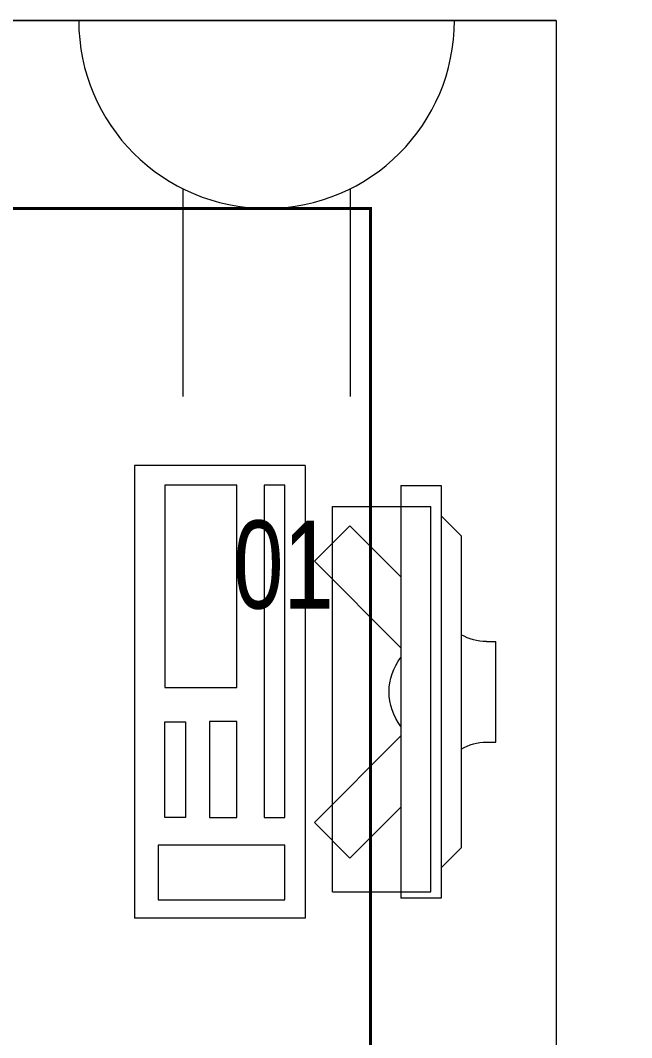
# Model space of a CAD drawing. Header units: metres. Extents: x 75097 to 220695, y -1557923 to -1361206.
# Drawn here: x 141098 to 141706, y -1428749 to -1427738 of the extents above; entities that cross this region are included whole.
import ezdxf

# ---------------------------------------------------------------- set-up
doc = ezdxf.new("R2010")
doc.units = ezdxf.units.M
doc.layers.get('0').update_dxf_attribs({"lineweight": 0})
doc.layers.add('A-100 - Copy$0$Medical Equipment and Furniture', color=8, linetype='Continuous', lineweight=0)
doc.layers.add('A-100 - Copy$0$Walls', color=8, linetype='Continuous', lineweight=0)
doc.layers.add('E-POWR', color=7, linetype='Continuous', lineweight=9, true_color=0x4e7e3e)
doc.layers.add('E-PW', color=7, linetype='Continuous', lineweight=9, true_color=0x4e7e3e)
doc.styles.add('A-100 - Copy$0$X3G_ENTITY_257CFD', font='swisscl.ttf', dxfattribs={"height": 200})

# ---------------------------------------------------------------- blocks, each defined once
blk = doc.blocks.new('GI-041_dwg_E-SKT2-3902840-GI-041')
at = {"layer": 'E-POWR'}
blk.add_line((0.1982, 0), (-0.1982, 0), dxfattribs=at)
at = {"layer": 'E-PW'}
for p, q in [((-0.0879, 0.1765), (-0.0879, 0.3944)), ((0.0878, 0.1766), (0.0878, 0.3944)), ((-0.1466, 0), (0.1466, 0))]:
    blk.add_line(p, q, dxfattribs=at)
blk.add_arc((0, 0), 0.1972, 0.0142, 180.0142, dxfattribs=at)
blk = doc.blocks.new('A-100 - Copy$0$ITCWLS1-P')
for p, q in [((-0.17, 0.45), (-0.17, 0)), ((-0.17, 0.45), (0, 0.45)), ((0, 0.45), (0, 0)), ((-0.2651, 0.43, 0), (-0.3051, 0.43, 0)), ((-0.3051, 0.43, 0), (-0.3051, 0.02, 0)), ((-0.2651, 0.43, 0), (-0.2651, 0.02, 0)), ((-0.1496, 0.4305), (-0.1291, 0.4305)), ((-0.1291, 0.4305), (-0.1291, 0.4089)), ((-0.197, 0.4094), (-0.295, 0.4094)), ((-0.295, 0.0264), (-0.295, 0.4094)), ((-0.197, 0.0264), (-0.197, 0.4094)), ((-0.3251, 0.38, 0), (-0.3051, 0.4, 0)), ((-0.3251, 0.38, 0), (-0.3251, 0.07, 0)), ((-0.3503, 0.275), (-0.3596, 0.275)), ((-0.3596, 0.175), (-0.3596, 0.275)), ((-0.3503, 0.175), (-0.3596, 0.175)), ((-0.3251, 0.07, 0), (-0.3051, 0.05, 0)), ((-0.197, 0.0264), (-0.295, 0.0264)), ((-0.3051, 0.02, 0), (-0.2651, 0.02, 0)), ((-0.17, 0), (0, 0))]:
    blk.add_line(p, q)
at = {"extrusion": (2.48281e-10, 3.18408e-10, -1)}
for p, q in [((-0.2651, 0.3395), (-0.2144, 0.3902)), ((-0.1791, 0.3548), (-0.2144, 0.3902)), ((-0.2651, 0.2688), (-0.1791, 0.3548))]:
    blk.add_line(p, q, dxfattribs=at)
at = {"extrusion": (2.48281e-10, -3.18408e-10, -1)}
for p, q in [((-0.2651, 0.1812), (-0.1791, 0.0952)), ((-0.2651, 0.1105), (-0.2144, 0.0598)), ((-0.1791, 0.0952), (-0.2144, 0.0598))]:
    blk.add_line(p, q, dxfattribs=at)
for points in [[(-0.1291, 0.4089), (-0.1291, 0.1), (-0.1496, 0.1), (-0.1496, 0.4305)], [(-0.1496, 0.1), (-0.1496, 0.1), (-0.1496, 0.1), (-0.1496, 0.1), (-0.1496, 0.1), (-0.1496, 0.1), (-0.1496, 0.1), (-0.1496, 0.1), (-0.1496, 0.1)], [(-0.1496, 0.1), (-0.1496, 0.1), (-0.1496, 0.1), (-0.1496, 0.1), (-0.1496, 0.1), (-0.1496, 0.1), (-0.1496, 0.1), (-0.1496, 0.1), (-0.1496, 0.1), (-0.1496, 0.1), (-0.1496, 0.1), (-0.1496, 0.1), (-0.1496, 0.1), (-0.1496, 0.1), (-0.1496, 0.1), (-0.1496, 0.1), (-0.1496, 0.1), (-0.1496, 0.1)], [(-0.1496, 0.1), (-0.1496, 0.1), (-0.1496, 0.1), (-0.1496, 0.1), (-0.1496, 0.1), (-0.1496, 0.1), (-0.1496, 0.1), (-0.1496, 0.1), (-0.1496, 0.1), (-0.1496, 0.1)], [(-0.1496, 0.1), (-0.1496, 0.1), (-0.1496, 0.1), (-0.1496, 0.1), (-0.1496, 0.1), (-0.1496, 0.1), (-0.1496, 0.1)], [(-0.1496, 0.1), (-0.1496, 0.1), (-0.1496, 0.1), (-0.1496, 0.1), (-0.1496, 0.1), (-0.1496, 0.1), (-0.1496, 0.1), (-0.1496, 0.1), (-0.1496, 0.1), (-0.1496, 0.1)], [(-0.1496, 0.1), (-0.1496, 0.1), (-0.1496, 0.1), (-0.1496, 0.1), (-0.1496, 0.1), (-0.1496, 0.1), (-0.1496, 0.1), (-0.1496, 0.1), (-0.1496, 0.1), (-0.1496, 0.1), (-0.1496, 0.1), (-0.1496, 0.1), (-0.1496, 0.1), (-0.1496, 0.1), (-0.1496, 0.1)], [(-0.1496, 0.1), (-0.1496, 0.1), (-0.1496, 0.1), (-0.1496, 0.1), (-0.1496, 0.1), (-0.1496, 0.1), (-0.1496, 0.1), (-0.1496, 0.1), (-0.1496, 0.1), (-0.1496, 0.1)], [(-0.1496, 0.1), (-0.1496, 0.1), (-0.1496, 0.1), (-0.1496, 0.1), (-0.1496, 0.1), (-0.1496, 0.1), (-0.1496, 0.1), (-0.1496, 0.1), (-0.1496, 0.1), (-0.1496, 0.1)], [(-0.1496, 0.1), (-0.1496, 0.1), (-0.1496, 0.1), (-0.1496, 0.1), (-0.1496, 0.1), (-0.1496, 0.1), (-0.1496, 0.1), (-0.1496, 0.1), (-0.1496, 0.1), (-0.1496, 0.1), (-0.1496, 0.1), (-0.1496, 0.1), (-0.1496, 0.1), (-0.1496, 0.1), (-0.1496, 0.1), (-0.1496, 0.1), (-0.1496, 0.1), (-0.1496, 0.1), (-0.1496, 0.1), (-0.1496, 0.1), (-0.1496, 0.1), (-0.1496, 0.1), (-0.1496, 0.1), (-0.1496, 0.1), (-0.1496, 0.1), (-0.1496, 0.1), (-0.1496, 0.1), (-0.1496, 0.1), (-0.1496, 0.1), (-0.1496, 0.1), (-0.1496, 0.1), (-0.1496, 0.1), (-0.1496, 0.1), (-0.1496, 0.1), (-0.1496, 0.1), (-0.1496, 0.1), (-0.1496, 0.1), (-0.1496, 0.1), (-0.1496, 0.1), (-0.1496, 0.1), (-0.1496, 0.1), (-0.1496, 0.1), (-0.1496, 0.1), (-0.1496, 0.1), (-0.1496, 0.1), (-0.1496, 0.1), (-0.1496, 0.1), (-0.1496, 0.1), (-0.1496, 0.1), (-0.1496, 0.1), (-0.1496, 0.1), (-0.1496, 0.1), (-0.1496, 0.1), (-0.1496, 0.1)], [(-0.1496, 0.1), (-0.1496, 0.1), (-0.1496, 0.1), (-0.1496, 0.1), (-0.1496, 0.1), (-0.1496, 0.1), (-0.1496, 0.1), (-0.1496, 0.1), (-0.1496, 0.1), (-0.1496, 0.1), (-0.1496, 0.1), (-0.1496, 0.1), (-0.1496, 0.1), (-0.1496, 0.1), (-0.1496, 0.1), (-0.1496, 0.1), (-0.1496, 0.1), (-0.1496, 0.1), (-0.1496, 0.1), (-0.1496, 0.1), (-0.1496, 0.1), (-0.1496, 0.1), (-0.1496, 0.1), (-0.1496, 0.1), (-0.1496, 0.1), (-0.1496, 0.1), (-0.1496, 0.1), (-0.1496, 0.1), (-0.1496, 0.1), (-0.1496, 0.1), (-0.1496, 0.1), (-0.1496, 0.1), (-0.1496, 0.1), (-0.1496, 0.1), (-0.1496, 0.1), (-0.1496, 0.1), (-0.1496, 0.1), (-0.1496, 0.1), (-0.1496, 0.1), (-0.1496, 0.1), (-0.1496, 0.1), (-0.1496, 0.1), (-0.1496, 0.1), (-0.1496, 0.1), (-0.1496, 0.1), (-0.1496, 0.1), (-0.1496, 0.1), (-0.1496, 0.1), (-0.1496, 0.1), (-0.1496, 0.1), (-0.1496, 0.1), (-0.1496, 0.1), (-0.1496, 0.1), (-0.1496, 0.1), (-0.1496, 0.1), (-0.1496, 0.1), (-0.1496, 0.1), (-0.1496, 0.1), (-0.1496, 0.1), (-0.1496, 0.1), (-0.1496, 0.1), (-0.1496, 0.1), (-0.1496, 0.1), (-0.1496, 0.1), (-0.1496, 0.1), (-0.1496, 0.1), (-0.1496, 0.1), (-0.1496, 0.1), (-0.1496, 0.1), (-0.1496, 0.1), (-0.1496, 0.1), (-0.1496, 0.1), (-0.1496, 0.1), (-0.1496, 0.1), (-0.1496, 0.1), (-0.1496, 0.1), (-0.1496, 0.1), (-0.1496, 0.1), (-0.1496, 0.1), (-0.1496, 0.1), (-0.1496, 0.1), (-0.1496, 0.1), (-0.1496, 0.1), (-0.1496, 0.1), (-0.1496, 0.1), (-0.1496, 0.1), (-0.1496, 0.1), (-0.1496, 0.1), (-0.1496, 0.1)], [(-0.1496, 0.1), (-0.1496, 0.1), (-0.1496, 0.1), (-0.1496, 0.1), (-0.1496, 0.1), (-0.1496, 0.1), (-0.1496, 0.1), (-0.1496, 0.1), (-0.1496, 0.1), (-0.1496, 0.1), (-0.1496, 0.1), (-0.1496, 0.1)], [(-0.1496, 0.1), (-0.1496, 0.1), (-0.1496, 0.1), (-0.1496, 0.1), (-0.1496, 0.1), (-0.1496, 0.1), (-0.1496, 0.1)], [(-0.1496, 0.1), (-0.1496, 0.1), (-0.1496, 0.1), (-0.1496, 0.1), (-0.1496, 0.1), (-0.1496, 0.1), (-0.1496, 0.1), (-0.1496, 0.1), (-0.1496, 0.1), (-0.1496, 0.1), (-0.1496, 0.1), (-0.1496, 0.1), (-0.1496, 0.1), (-0.1496, 0.1), (-0.1496, 0.1), (-0.1496, 0.1), (-0.1496, 0.1)], [(-0.1496, 0.1), (-0.1496, 0.1), (-0.1496, 0.1), (-0.1496, 0.1), (-0.1496, 0.1), (-0.1496, 0.1), (-0.1496, 0.1), (-0.1496, 0.1), (-0.1496, 0.1), (-0.1496, 0.1), (-0.1496, 0.1), (-0.1496, 0.1), (-0.1496, 0.1), (-0.1496, 0.1), (-0.1496, 0.1), (-0.1496, 0.1), (-0.1496, 0.1), (-0.1496, 0.1), (-0.1496, 0.1), (-0.1496, 0.1), (-0.1496, 0.1), (-0.1496, 0.1), (-0.1496, 0.1), (-0.1496, 0.1), (-0.1496, 0.1), (-0.1496, 0.1), (-0.1496, 0.1), (-0.1496, 0.1), (-0.1496, 0.1), (-0.1496, 0.1), (-0.1496, 0.1), (-0.1496, 0.1), (-0.1496, 0.1), (-0.1496, 0.1), (-0.1496, 0.1), (-0.1496, 0.1), (-0.1496, 0.1), (-0.1496, 0.1), (-0.1496, 0.1), (-0.1496, 0.1), (-0.1496, 0.1), (-0.1496, 0.1), (-0.1496, 0.1), (-0.1496, 0.1), (-0.1496, 0.1), (-0.1496, 0.1), (-0.1496, 0.1), (-0.1496, 0.1), (-0.1496, 0.1), (-0.1496, 0.1), (-0.1496, 0.1), (-0.1496, 0.1), (-0.1496, 0.1), (-0.1496, 0.1), (-0.1496, 0.1), (-0.1496, 0.1), (-0.1496, 0.1), (-0.1496, 0.1), (-0.1496, 0.1), (-0.1496, 0.1), (-0.1496, 0.1), (-0.1496, 0.1), (-0.1496, 0.1), (-0.1496, 0.1), (-0.1496, 0.1), (-0.1496, 0.1), (-0.1496, 0.1), (-0.1496, 0.1), (-0.1496, 0.1), (-0.1496, 0.1), (-0.1496, 0.1), (-0.1496, 0.1), (-0.1496, 0.1), (-0.1496, 0.1), (-0.1496, 0.1), (-0.1496, 0.1), (-0.1496, 0.1), (-0.1496, 0.1), (-0.1496, 0.1), (-0.1496, 0.1), (-0.1496, 0.1), (-0.1496, 0.1), (-0.1496, 0.1), (-0.1496, 0.1), (-0.1496, 0.1), (-0.1496, 0.1), (-0.1496, 0.1), (-0.1496, 0.1), (-0.1496, 0.1), (-0.1496, 0.1), (-0.1496, 0.1), (-0.1496, 0.1), (-0.1496, 0.1), (-0.1496, 0.1), (-0.1496, 0.1), (-0.1496, 0.1), (-0.1496, 0.1), (-0.1496, 0.1), (-0.1496, 0.1), (-0.1496, 0.1), (-0.1496, 0.1), (-0.1496, 0.1), (-0.1496, 0.1), (-0.1496, 0.1), (-0.1496, 0.1), (-0.1496, 0.1), (-0.1496, 0.1), (-0.1496, 0.1), (-0.1496, 0.1), (-0.1496, 0.1), (-0.1496, 0.1)], [(-0.1496, 0.1), (-0.1496, 0.1), (-0.1496, 0.1), (-0.1496, 0.1), (-0.1496, 0.1), (-0.1496, 0.1), (-0.1496, 0.1), (-0.1496, 0.1)]]:
    blk.add_lwpolyline(points)
for points in [[(-0.1019, 0.4305), (-0.0304, 0.4305), (-0.0304, 0.2294), (-0.1019, 0.2294)], [(-0.1019, 0.1954), (-0.0747, 0.1954), (-0.0747, 0.1), (-0.1019, 0.1)], [(-0.0304, 0.1954), (-0.0508, 0.1954), (-0.0508, 0.1), (-0.0304, 0.1)], [(-0.1496, 0.1), (-0.1496, 0.1), (-0.1496, 0.1), (-0.1496, 0.1), (-0.1496, 0.1), (-0.1496, 0.1), (-0.1496, 0.1), (-0.1496, 0.1), (-0.1496, 0.1), (-0.1496, 0.1), (-0.1496, 0.1), (-0.1496, 0.1), (-0.1496, 0.1), (-0.1496, 0.1), (-0.1496, 0.1), (-0.1496, 0.1), (-0.1496, 0.1), (-0.1496, 0.1), (-0.1496, 0.1), (-0.1496, 0.1), (-0.1496, 0.1), (-0.1496, 0.1), (-0.1496, 0.1), (-0.1496, 0.1), (-0.1496, 0.1), (-0.1496, 0.1), (-0.1496, 0.1), (-0.1496, 0.1), (-0.1496, 0.1), (-0.1496, 0.1), (-0.1496, 0.1), (-0.1496, 0.1), (-0.1496, 0.1), (-0.1496, 0.1), (-0.1496, 0.1), (-0.1496, 0.1), (-0.1496, 0.1), (-0.1496, 0.1), (-0.1496, 0.1), (-0.1496, 0.1), (-0.1496, 0.1), (-0.1496, 0.1), (-0.1496, 0.1), (-0.1496, 0.1), (-0.1496, 0.1), (-0.1496, 0.1), (-0.1496, 0.1), (-0.1496, 0.1), (-0.1496, 0.1), (-0.1496, 0.1), (-0.1496, 0.1), (-0.1496, 0.1), (-0.1496, 0.1), (-0.1496, 0.1), (-0.1496, 0.1), (-0.1496, 0.1), (-0.1496, 0.1), (-0.1496, 0.1), (-0.1496, 0.1), (-0.1496, 0.1), (-0.1496, 0.1), (-0.1496, 0.1), (-0.1496, 0.1), (-0.1496, 0.1), (-0.1496, 0.1), (-0.1496, 0.1), (-0.1496, 0.1), (-0.1496, 0.1), (-0.1496, 0.1), (-0.1496, 0.1), (-0.1496, 0.1), (-0.1496, 0.1), (-0.1496, 0.1), (-0.1496, 0.1), (-0.1496, 0.1), (-0.1496, 0.1), (-0.1496, 0.1), (-0.1496, 0.1), (-0.1496, 0.1), (-0.1496, 0.1), (-0.1496, 0.1), (-0.1496, 0.1), (-0.1496, 0.1), (-0.1496, 0.1), (-0.1496, 0.1), (-0.1496, 0.1), (-0.1496, 0.1), (-0.1496, 0.1), (-0.1496, 0.1), (-0.1496, 0.1), (-0.1496, 0.1), (-0.1496, 0.1), (-0.1496, 0.1), (-0.1496, 0.1), (-0.1496, 0.1), (-0.1496, 0.1), (-0.1496, 0.1), (-0.1496, 0.1), (-0.1496, 0.1), (-0.1496, 0.1), (-0.1496, 0.1), (-0.1496, 0.1), (-0.1496, 0.1), (-0.1496, 0.1), (-0.1496, 0.1), (-0.1496, 0.1), (-0.1496, 0.1), (-0.1496, 0.1), (-0.1496, 0.1), (-0.1496, 0.1), (-0.1496, 0.1), (-0.1496, 0.1), (-0.1496, 0.1), (-0.1496, 0.1), (-0.1496, 0.1), (-0.1496, 0.1), (-0.1496, 0.1), (-0.1496, 0.1), (-0.1496, 0.1), (-0.1496, 0.1), (-0.1496, 0.1), (-0.1496, 0.1), (-0.1496, 0.1), (-0.1496, 0.1), (-0.1496, 0.1), (-0.1496, 0.1), (-0.1496, 0.1), (-0.1496, 0.1), (-0.1496, 0.1), (-0.1496, 0.1), (-0.1496, 0.1), (-0.1496, 0.1), (-0.1496, 0.1), (-0.1496, 0.1), (-0.1496, 0.1), (-0.1496, 0.1), (-0.1496, 0.1), (-0.1496, 0.1), (-0.1496, 0.1), (-0.1496, 0.1), (-0.1496, 0.1), (-0.1496, 0.1), (-0.1496, 0.1), (-0.1496, 0.1), (-0.1496, 0.1), (-0.1496, 0.1), (-0.1496, 0.1), (-0.1496, 0.1), (-0.1496, 0.1), (-0.1496, 0.1), (-0.1496, 0.1), (-0.1496, 0.1), (-0.1496, 0.1), (-0.1496, 0.1), (-0.1496, 0.1), (-0.1496, 0.1), (-0.1496, 0.1), (-0.1496, 0.1), (-0.1496, 0.1), (-0.1496, 0.1), (-0.1496, 0.1), (-0.1496, 0.1), (-0.1496, 0.1), (-0.1496, 0.1), (-0.1496, 0.1), (-0.1496, 0.1), (-0.1496, 0.1), (-0.1496, 0.1), (-0.1496, 0.1), (-0.1496, 0.1), (-0.1496, 0.1), (-0.1496, 0.1), (-0.1496, 0.1), (-0.1496, 0.1), (-0.1496, 0.1), (-0.1496, 0.1), (-0.1496, 0.1), (-0.1496, 0.1), (-0.1496, 0.1), (-0.1496, 0.1), (-0.1496, 0.1), (-0.1496, 0.1), (-0.1496, 0.1), (-0.1496, 0.1), (-0.1496, 0.1), (-0.1496, 0.1), (-0.1496, 0.1), (-0.1496, 0.1), (-0.1496, 0.1), (-0.1496, 0.1), (-0.1496, 0.1), (-0.1496, 0.1), (-0.1496, 0.1), (-0.1496, 0.1), (-0.1496, 0.1), (-0.1496, 0.1), (-0.1496, 0.1), (-0.1496, 0.1), (-0.1496, 0.1), (-0.1496, 0.1), (-0.1496, 0.1), (-0.1496, 0.1), (-0.1496, 0.1), (-0.1496, 0.1), (-0.1496, 0.1), (-0.1496, 0.1), (-0.1496, 0.1), (-0.1496, 0.1), (-0.1496, 0.1), (-0.1496, 0.1), (-0.1496, 0.1), (-0.1496, 0.1), (-0.1496, 0.1), (-0.1496, 0.1), (-0.1496, 0.1), (-0.1496, 0.1), (-0.1496, 0.1), (-0.1496, 0.1), (-0.1496, 0.1), (-0.1496, 0.1), (-0.1496, 0.1), (-0.1496, 0.1), (-0.1496, 0.1), (-0.1496, 0.1), (-0.1496, 0.1), (-0.1496, 0.1), (-0.1496, 0.1), (-0.1496, 0.1), (-0.1496, 0.1), (-0.1496, 0.1), (-0.1496, 0.1), (-0.1496, 0.1), (-0.1496, 0.1), (-0.1496, 0.1), (-0.1496, 0.1), (-0.1496, 0.1), (-0.1496, 0.1), (-0.1496, 0.1), (-0.1496, 0.1), (-0.1496, 0.1), (-0.1496, 0.1), (-0.1496, 0.1), (-0.1496, 0.1), (-0.1496, 0.1), (-0.1496, 0.1), (-0.1496, 0.1), (-0.1496, 0.1), (-0.1496, 0.1), (-0.1496, 0.1), (-0.1496, 0.1), (-0.1496, 0.1), (-0.1496, 0.1), (-0.1496, 0.1), (-0.1496, 0.1), (-0.1496, 0.1), (-0.1496, 0.1), (-0.1496, 0.1), (-0.1496, 0.1), (-0.1496, 0.1), (-0.1496, 0.1), (-0.1496, 0.1), (-0.1496, 0.1), (-0.1496, 0.1), (-0.1496, 0.1), (-0.1496, 0.1), (-0.1496, 0.1), (-0.1496, 0.1), (-0.1496, 0.1), (-0.1496, 0.1), (-0.1496, 0.1), (-0.1496, 0.1), (-0.1496, 0.1), (-0.1496, 0.1), (-0.1496, 0.1), (-0.1496, 0.1), (-0.1496, 0.1), (-0.1496, 0.1)], [(-0.1496, 0.1), (-0.1496, 0.1), (-0.1496, 0.1), (-0.1496, 0.1), (-0.1496, 0.1), (-0.1496, 0.1), (-0.1496, 0.1), (-0.1496, 0.1), (-0.1496, 0.1), (-0.1496, 0.1), (-0.1496, 0.1), (-0.1496, 0.1), (-0.1496, 0.1), (-0.1496, 0.1), (-0.1496, 0.1), (-0.1496, 0.1), (-0.1496, 0.1), (-0.1496, 0.1), (-0.1496, 0.1), (-0.1496, 0.1), (-0.1496, 0.1), (-0.1496, 0.1), (-0.1496, 0.1), (-0.1496, 0.1), (-0.1496, 0.1), (-0.1496, 0.1), (-0.1496, 0.1), (-0.1496, 0.1), (-0.1496, 0.1), (-0.1496, 0.1), (-0.1496, 0.1), (-0.1496, 0.1), (-0.1496, 0.1), (-0.1496, 0.1), (-0.1496, 0.1), (-0.1496, 0.1), (-0.1496, 0.1), (-0.1496, 0.1), (-0.1496, 0.1), (-0.1496, 0.1), (-0.1496, 0.1), (-0.1496, 0.1), (-0.1496, 0.1), (-0.1496, 0.1), (-0.1496, 0.1), (-0.1496, 0.1), (-0.1496, 0.1), (-0.1496, 0.1), (-0.1496, 0.1), (-0.1496, 0.1), (-0.1496, 0.1), (-0.1496, 0.1), (-0.1496, 0.1), (-0.1496, 0.1), (-0.1496, 0.1), (-0.1496, 0.1), (-0.1496, 0.1), (-0.1496, 0.1), (-0.1496, 0.1), (-0.1496, 0.1), (-0.1496, 0.1), (-0.1496, 0.1), (-0.1496, 0.1), (-0.1496, 0.1), (-0.1496, 0.1), (-0.1496, 0.1), (-0.1496, 0.1), (-0.1496, 0.1), (-0.1496, 0.1), (-0.1496, 0.1), (-0.1496, 0.1), (-0.1496, 0.1), (-0.1496, 0.1), (-0.1496, 0.1), (-0.1496, 0.1), (-0.1496, 0.1), (-0.1496, 0.1), (-0.1496, 0.1), (-0.1496, 0.1), (-0.1496, 0.1), (-0.1496, 0.1), (-0.1496, 0.1), (-0.1496, 0.1), (-0.1496, 0.1), (-0.1496, 0.1), (-0.1496, 0.1), (-0.1496, 0.1), (-0.1496, 0.1), (-0.1496, 0.1), (-0.1496, 0.1), (-0.1496, 0.1), (-0.1496, 0.1), (-0.1496, 0.1), (-0.1496, 0.1), (-0.1496, 0.1), (-0.1496, 0.1), (-0.1496, 0.1), (-0.1496, 0.1), (-0.1496, 0.1), (-0.1496, 0.1), (-0.1496, 0.1), (-0.1496, 0.1), (-0.1496, 0.1), (-0.1496, 0.1), (-0.1496, 0.1), (-0.1496, 0.1), (-0.1496, 0.1), (-0.1496, 0.1), (-0.1496, 0.1), (-0.1496, 0.1), (-0.1496, 0.1), (-0.1496, 0.1), (-0.1496, 0.1), (-0.1496, 0.1), (-0.1496, 0.1), (-0.1496, 0.1), (-0.1496, 0.1), (-0.1496, 0.1), (-0.1496, 0.1), (-0.1496, 0.1), (-0.1496, 0.1), (-0.1496, 0.1), (-0.1496, 0.1), (-0.1496, 0.1), (-0.1496, 0.1), (-0.1496, 0.1), (-0.1496, 0.1), (-0.1496, 0.1), (-0.1496, 0.1), (-0.1496, 0.1), (-0.1496, 0.1), (-0.1496, 0.1), (-0.1496, 0.1), (-0.1496, 0.1), (-0.1496, 0.1), (-0.1496, 0.1), (-0.1496, 0.1), (-0.1496, 0.1), (-0.1496, 0.1), (-0.1496, 0.1), (-0.1496, 0.1), (-0.1496, 0.1), (-0.1496, 0.1), (-0.1496, 0.1), (-0.1496, 0.1), (-0.1496, 0.1), (-0.1496, 0.1), (-0.1496, 0.1), (-0.1496, 0.1), (-0.1496, 0.1), (-0.1496, 0.1), (-0.1496, 0.1), (-0.1496, 0.1), (-0.1496, 0.1), (-0.1496, 0.1), (-0.1496, 0.1), (-0.1496, 0.1), (-0.1496, 0.1), (-0.1496, 0.1), (-0.1496, 0.1), (-0.1496, 0.1), (-0.1496, 0.1), (-0.1496, 0.1), (-0.1496, 0.1), (-0.1496, 0.1), (-0.1496, 0.1), (-0.1496, 0.1), (-0.1496, 0.1), (-0.1496, 0.1), (-0.1496, 0.1), (-0.1496, 0.1), (-0.1496, 0.1), (-0.1496, 0.1), (-0.1496, 0.1), (-0.1496, 0.1), (-0.1496, 0.1), (-0.1496, 0.1), (-0.1496, 0.1), (-0.1496, 0.1), (-0.1496, 0.1), (-0.1496, 0.1), (-0.1496, 0.1), (-0.1496, 0.1), (-0.1496, 0.1), (-0.1496, 0.1), (-0.1496, 0.1), (-0.1496, 0.1), (-0.1496, 0.1), (-0.1496, 0.1), (-0.1496, 0.1), (-0.1496, 0.1), (-0.1496, 0.1), (-0.1496, 0.1), (-0.1496, 0.1), (-0.1496, 0.1), (-0.1496, 0.1), (-0.1496, 0.1), (-0.1496, 0.1), (-0.1496, 0.1), (-0.1496, 0.1), (-0.1496, 0.1), (-0.1496, 0.1), (-0.1496, 0.1), (-0.1496, 0.1), (-0.1496, 0.1), (-0.1496, 0.1), (-0.1496, 0.1), (-0.1496, 0.1), (-0.1496, 0.1), (-0.1496, 0.1), (-0.1496, 0.1), (-0.1496, 0.1), (-0.1496, 0.1), (-0.1496, 0.1)], [(-0.1496, 0.1), (-0.1496, 0.1), (-0.1496, 0.1), (-0.1496, 0.1), (-0.1496, 0.1), (-0.1496, 0.1), (-0.1496, 0.1), (-0.1496, 0.1), (-0.1496, 0.1), (-0.1496, 0.1), (-0.1496, 0.1), (-0.1496, 0.1), (-0.1496, 0.1), (-0.1496, 0.1), (-0.1496, 0.1), (-0.1496, 0.1), (-0.1496, 0.1), (-0.1496, 0.1), (-0.1496, 0.1), (-0.1496, 0.1), (-0.1496, 0.1), (-0.1496, 0.1), (-0.1496, 0.1), (-0.1496, 0.1), (-0.1496, 0.1), (-0.1496, 0.1), (-0.1496, 0.1), (-0.1496, 0.1), (-0.1496, 0.1), (-0.1496, 0.1), (-0.1496, 0.1), (-0.1496, 0.1), (-0.1496, 0.1), (-0.1496, 0.1), (-0.1496, 0.1), (-0.1496, 0.1), (-0.1496, 0.1), (-0.1496, 0.1), (-0.1496, 0.1), (-0.1496, 0.1), (-0.1496, 0.1), (-0.1496, 0.1), (-0.1496, 0.1), (-0.1496, 0.1), (-0.1496, 0.1), (-0.1496, 0.1), (-0.1496, 0.1), (-0.1496, 0.1), (-0.1496, 0.1), (-0.1496, 0.1), (-0.1496, 0.1), (-0.1496, 0.1), (-0.1496, 0.1), (-0.1496, 0.1), (-0.1496, 0.1), (-0.1496, 0.1), (-0.1496, 0.1), (-0.1496, 0.1), (-0.1496, 0.1), (-0.1496, 0.1), (-0.1496, 0.1), (-0.1496, 0.1), (-0.1496, 0.1), (-0.1496, 0.1), (-0.1496, 0.1), (-0.1496, 0.1), (-0.1496, 0.1), (-0.1496, 0.1), (-0.1496, 0.1), (-0.1496, 0.1), (-0.1496, 0.1), (-0.1496, 0.1), (-0.1496, 0.1), (-0.1496, 0.1), (-0.1496, 0.1), (-0.1496, 0.1), (-0.1496, 0.1), (-0.1496, 0.1), (-0.1496, 0.1), (-0.1496, 0.1), (-0.1496, 0.1), (-0.1496, 0.1), (-0.1496, 0.1), (-0.1496, 0.1), (-0.1496, 0.1), (-0.1496, 0.1), (-0.1496, 0.1), (-0.1496, 0.1), (-0.1496, 0.1), (-0.1496, 0.1), (-0.1496, 0.1), (-0.1496, 0.1), (-0.1496, 0.1), (-0.1496, 0.1), (-0.1496, 0.1), (-0.1496, 0.1), (-0.1496, 0.1), (-0.1496, 0.1), (-0.1496, 0.1), (-0.1496, 0.1), (-0.1496, 0.1), (-0.1496, 0.1), (-0.1496, 0.1), (-0.1496, 0.1), (-0.1496, 0.1), (-0.1496, 0.1), (-0.1496, 0.1), (-0.1496, 0.1), (-0.1496, 0.1), (-0.1496, 0.1), (-0.1496, 0.1), (-0.1496, 0.1), (-0.1496, 0.1), (-0.1496, 0.1), (-0.1496, 0.1), (-0.1496, 0.1), (-0.1496, 0.1), (-0.1496, 0.1), (-0.1496, 0.1), (-0.1496, 0.1), (-0.1496, 0.1), (-0.1496, 0.1), (-0.1496, 0.1), (-0.1496, 0.1), (-0.1496, 0.1), (-0.1496, 0.1), (-0.1496, 0.1), (-0.1496, 0.1), (-0.1496, 0.1), (-0.1496, 0.1), (-0.1496, 0.1), (-0.1496, 0.1), (-0.1496, 0.1), (-0.1496, 0.1), (-0.1496, 0.1), (-0.1496, 0.1), (-0.1496, 0.1), (-0.1496, 0.1), (-0.1496, 0.1), (-0.1496, 0.1), (-0.1496, 0.1), (-0.1496, 0.1), (-0.1496, 0.1), (-0.1496, 0.1), (-0.1496, 0.1), (-0.1496, 0.1), (-0.1496, 0.1), (-0.1496, 0.1), (-0.1496, 0.1), (-0.1496, 0.1), (-0.1496, 0.1), (-0.1496, 0.1), (-0.1496, 0.1), (-0.1496, 0.1), (-0.1496, 0.1), (-0.1496, 0.1), (-0.1496, 0.1), (-0.1496, 0.1), (-0.1496, 0.1), (-0.1496, 0.1), (-0.1496, 0.1), (-0.1496, 0.1), (-0.1496, 0.1), (-0.1496, 0.1), (-0.1496, 0.1), (-0.1496, 0.1), (-0.1496, 0.1), (-0.1496, 0.1), (-0.1496, 0.1), (-0.1496, 0.1), (-0.1496, 0.1), (-0.1496, 0.1), (-0.1496, 0.1), (-0.1496, 0.1), (-0.1496, 0.1), (-0.1496, 0.1), (-0.1496, 0.1), (-0.1496, 0.1), (-0.1496, 0.1), (-0.1496, 0.1), (-0.1496, 0.1), (-0.1496, 0.1), (-0.1496, 0.1), (-0.1496, 0.1), (-0.1496, 0.1), (-0.1496, 0.1), (-0.1496, 0.1), (-0.1496, 0.1), (-0.1496, 0.1), (-0.1496, 0.1), (-0.1496, 0.1), (-0.1496, 0.1), (-0.1496, 0.1), (-0.1496, 0.1), (-0.1496, 0.1), (-0.1496, 0.1), (-0.1496, 0.1), (-0.1496, 0.1), (-0.1496, 0.1), (-0.1496, 0.1), (-0.1496, 0.1), (-0.1496, 0.1), (-0.1496, 0.1), (-0.1496, 0.1), (-0.1496, 0.1), (-0.1496, 0.1), (-0.1496, 0.1), (-0.1496, 0.1), (-0.1496, 0.1), (-0.1496, 0.1), (-0.1496, 0.1), (-0.1496, 0.1), (-0.1496, 0.1), (-0.1496, 0.1), (-0.1496, 0.1), (-0.1496, 0.1), (-0.1496, 0.1), (-0.1496, 0.1), (-0.1496, 0.1)], [(-0.1496, 0.0727), (-0.0236, 0.0727), (-0.0236, 0.0182), (-0.1496, 0.0182)]]:
    blk.add_lwpolyline(points, close=True)
for centre, radius, start, end in [((-0.3503, 0.325), 0.05, 270, 300.3093), ((-0.3089, 0.225), 0.0556, 321.9431, 38.0569), ((-0.3503, 0.125), 0.05, 59.6907, 90)]:
    blk.add_arc(centre, radius, start, end)
blk = doc.blocks.new('A-100 - Copy')
at = {"layer": 'A-100 - Copy$0$Medical Equipment and Furniture', "elevation": 0}
blk.add_lwpolyline([(141031.2, -1427737.7), (141631.2, -1427737.7), (141631.2, -1429342.7), (141031.2, -1429342.7)], close=True, dxfattribs=at)
at = {"layer": 'A-100 - Copy$0$Walls'}
for q in [(140021.2, -1427737.7, 0), (141631.2, -1430092.7, 0)]:
    blk.add_line((141631.2, -1427737.7, 0), q, dxfattribs=at)
at = {"layer": 'A-100 - Copy$0$Medical Equipment and Furniture', "extrusion": (2.20203e-06, 2.34751e-05, 1), "xscale": -1000.000000000001, "yscale": 1000.000000000001, "zscale": 1000, "rotation": 0.00141076369794213}
blk.add_blockref('A-100 - Copy$0$ITCWLS1-P', (141211.6, -1428630.1, -33.2), dxfattribs=at)
at = {"layer": 'A-100 - Copy$0$Medical Equipment and Furniture', "insert": (141359.9, -1428323.5, 2.4), "char_height": 87.47, "attachment_point": 8, "style": 'A-100 - Copy$0$X3G_ENTITY_257CFD'}
blk.add_mtext('01', dxfattribs=at)

msp = doc.modelspace()

# ---------------------------------------------------------------- linework, layer by layer
at = {"layer": 'E-POWR', "const_width": 3, "elevation": 0}
msp.add_lwpolyline([(137388, -1431035.8), (137772.7, -1431035.8), (138901.2, -1429907.3), (138901.2, -1427924.6), (141446.6, -1427924.6), (141446.6, -1429233.6), (143248.9, -1431035.8), (143714.5, -1431035.8)], dxfattribs=at)

# ---------------------------------------------------------------- block references
at = {"layer": 'E-POWR', "color": 85, "extrusion": (0, 0, -1), "xscale": -947.6469886575187, "yscale": 947.6469886575187, "zscale": -947.6469886575187, "rotation": 180.0072249975698}
msp.add_blockref('GI-041_dwg_E-SKT2-3902840-GI-041', (-141343.1, -1427737.7, 0), dxfattribs=at)

# ---------------------------------------------------------------- next in the draw order: block references
msp.add_blockref('A-100 - Copy', (0, 0))

doc.saveas('drawing.dxf')
